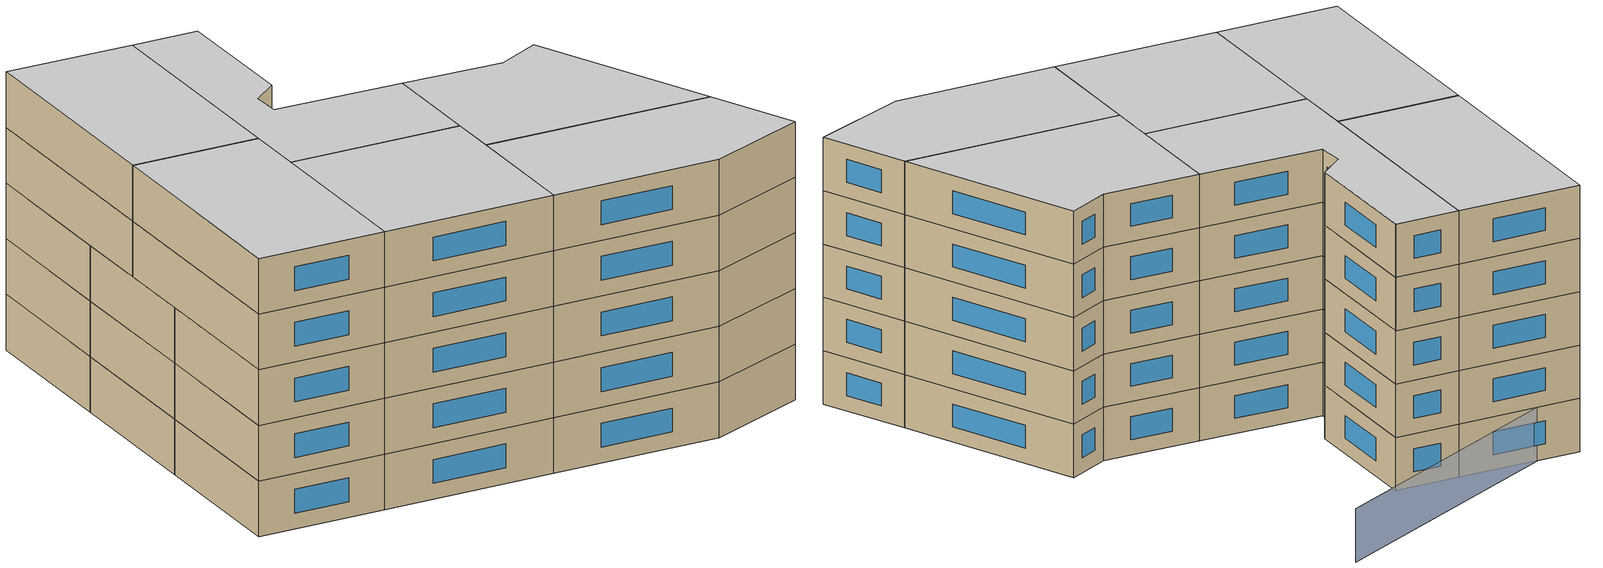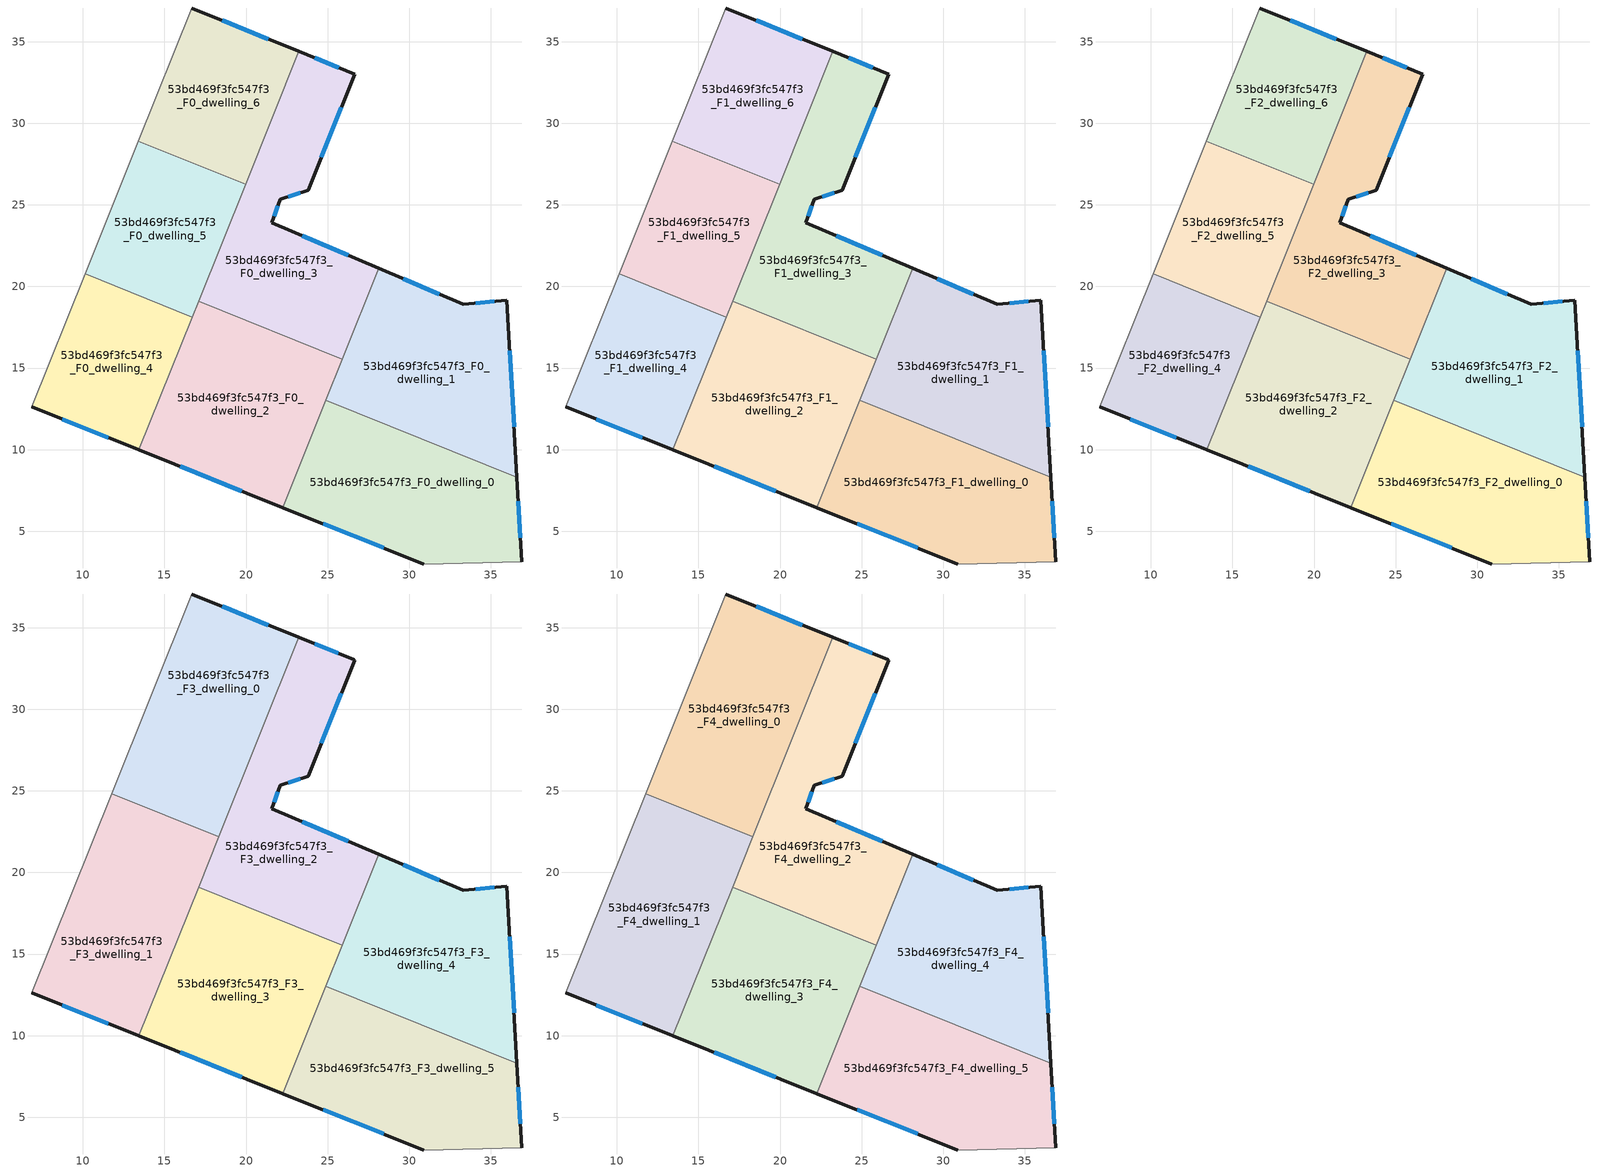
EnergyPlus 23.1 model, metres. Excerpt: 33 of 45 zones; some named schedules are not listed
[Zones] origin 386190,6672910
53bd469f3fc547f3_F0_dwelling_0
 floor ground (EU_floor_Construction): 36.6,8.32 36.9,3.12 30.9,2.99 22.26,6.45 24.9,13.02 z0
 wall outside (EU_wall_Construction): 36.9,3.12 36.6,8.32 / 22.26,6.45 30.9,2.99 z0:3
 wall to 53bd469f3fc547f3_F0_dwelling_1 (EU_wall_Construction): 36.6,8.32 24.9,13.02 z0:3
 wall adiabatic (EU_wall_Construction): 30.9,2.99 36.9,3.12 z0:3
 wall to 53bd469f3fc547f3_F0_dwelling_2 (EU_wall_Construction): 24.9,13.02 22.26,6.45 z0:3
 window (EU_Window_Construction): 36.82,4.6 36.69,6.84 / 24.73,5.47 28.43,3.98 z0.86:2.14
53bd469f3fc547f3_F0_dwelling_1
 floor ground (EU_floor_Construction): 35.98,19.15 36.6,8.32 24.9,13.02 28.15,21.1 33.31,18.91 z0
 wall outside (EU_wall_Construction): 36.6,8.32 35.98,19.15 33.31,18.91 28.15,21.1 z0:3
 wall to 53bd469f3fc547f3_F0_dwelling_3 (EU_wall_Construction): 28.15,21.1 25.91,15.54 z0:3
 wall to 53bd469f3fc547f3_F0_dwelling_2 (EU_wall_Construction): 25.91,15.54 24.9,13.02 z0:3
 window (EU_Window_Construction): 31.84,19.53 29.62,20.48 / 35.22,19.08 34.07,18.98 / 36.42,11.42 36.16,16.06 z0.86:2.14
53bd469f3fc547f3_F0_dwelling_2
 floor ground (EU_floor_Construction): 25.91,15.54 22.26,6.45 13.44,9.99 17.09,19.09 z0
 wall outside (EU_wall_Construction): 13.44,9.99 22.26,6.45 z0:3
 wall to 53bd469f3fc547f3_F0_dwelling_3 (EU_wall_Construction): 25.91,15.54 17.09,19.09 z0:3
 wall to 53bd469f3fc547f3_F0_dwelling_4 (EU_wall_Construction): 16.71,18.13 13.44,9.99 z0:3
 wall to 53bd469f3fc547f3_F0_dwelling_5 (EU_wall_Construction): 17.09,19.09 16.71,18.13 z0:3
 window (EU_Window_Construction): 15.96,8.98 19.74,7.46 z0.86:2.14
53bd469f3fc547f3_F0_dwelling_3
 floor ground (EU_floor_Construction): 26.65,33.01 23.81,25.88 22.1,25.36 21.58,23.9 28.15,21.1 25.91,15.54 17.09,19.09 23.24,34.4 z0
 wall outside (EU_wall_Construction): 28.15,21.1 21.58,23.9 22.1,25.36 23.81,25.88 26.65,33.01 23.24,34.4 z0:3
 wall to 53bd469f3fc547f3_F0_dwelling_6 (EU_wall_Construction): 23.24,34.4 19.98,26.27 z0:3
 wall to 53bd469f3fc547f3_F0_dwelling_5 (EU_wall_Construction): 19.98,26.27 17.09,19.09 z0:3
 window (EU_Window_Construction): 26.27,21.9 23.45,23.1 / 25.67,33.41 24.21,34 / 24.62,27.92 25.84,30.98 / 22.59,25.51 23.32,25.73 / 21.73,24.31 21.95,24.94 z0.86:2.14
53bd469f3fc547f3_F0_dwelling_4
 floor ground (EU_floor_Construction): 16.71,18.13 13.44,9.99 6.87,12.62 10.14,20.76 z0
 wall outside (EU_wall_Construction): 6.87,12.62 13.44,9.99 z0:3
 wall to 53bd469f3fc547f3_F0_dwelling_5 (EU_wall_Construction): 16.71,18.13 10.14,20.76 z0:3
 wall adiabatic (EU_wall_Construction): 10.14,20.76 6.87,12.62 z0:3
 window (EU_Window_Construction): 8.74,11.87 11.56,10.74 z0.86:2.14
53bd469f3fc547f3_F0_dwelling_5
 floor ground (EU_floor_Construction): 19.98,26.27 16.71,18.13 10.14,20.76 13.41,28.91 z0
 wall to 53bd469f3fc547f3_F0_dwelling_6 (EU_wall_Construction): 19.98,26.27 13.41,28.91 z0:3
 wall adiabatic (EU_wall_Construction): 13.41,28.91 10.14,20.76 z0:3
53bd469f3fc547f3_F0_dwelling_6
 floor ground (EU_floor_Construction): 23.24,34.4 19.98,26.27 13.41,28.91 16.68,37.06 z0
 wall outside (EU_wall_Construction): 23.24,34.4 16.68,37.06 z0:3
 wall adiabatic (EU_wall_Construction): 16.68,37.06 13.41,28.91 z0:3
 window (EU_Window_Construction): 21.37,35.16 18.56,36.3 z0.86:2.14
53bd469f3fc547f3_F1_dwelling_0
 floor to 53bd469f3fc547f3_F0_dwelling_0 (EU_floor_Construction): 36.6,8.32 36.9,3.12 30.9,2.99 22.26,6.45 24.9,13.02 z3
 wall outside (EU_wall_Construction): 36.9,3.12 36.6,8.32 / 22.26,6.45 30.9,2.99 z3:6
 wall to 53bd469f3fc547f3_F1_dwelling_1 (EU_wall_Construction): 36.6,8.32 24.9,13.02 z3:6
 wall adiabatic (EU_wall_Construction): 30.9,2.99 36.9,3.12 z3:6
 wall to 53bd469f3fc547f3_F1_dwelling_2 (EU_wall_Construction): 24.9,13.02 22.26,6.45 z3:6
 window (EU_Window_Construction): 36.82,4.6 36.69,6.84 / 24.73,5.47 28.43,3.98 z3.86:5.14
53bd469f3fc547f3_F1_dwelling_1
 floor to 53bd469f3fc547f3_F0_dwelling_1 (EU_floor_Construction): 35.98,19.15 36.6,8.32 24.9,13.02 28.15,21.1 33.31,18.91 z3
 wall outside (EU_wall_Construction): 36.6,8.32 35.98,19.15 33.31,18.91 28.15,21.1 z3:6
 wall to 53bd469f3fc547f3_F1_dwelling_3 (EU_wall_Construction): 28.15,21.1 25.91,15.54 z3:6
 wall to 53bd469f3fc547f3_F1_dwelling_2 (EU_wall_Construction): 25.91,15.54 24.9,13.02 z3:6
 window (EU_Window_Construction): 31.84,19.53 29.62,20.48 / 35.22,19.08 34.07,18.98 / 36.42,11.42 36.16,16.06 z3.86:5.14
53bd469f3fc547f3_F1_dwelling_2
 floor to 53bd469f3fc547f3_F0_dwelling_2 (EU_floor_Construction): 25.91,15.54 22.26,6.45 13.44,9.99 17.09,19.09 z3
 wall outside (EU_wall_Construction): 13.44,9.99 22.26,6.45 z3:6
 wall to 53bd469f3fc547f3_F1_dwelling_3 (EU_wall_Construction): 25.91,15.54 17.09,19.09 z3:6
 wall to 53bd469f3fc547f3_F1_dwelling_4 (EU_wall_Construction): 16.71,18.13 13.44,9.99 z3:6
 wall to 53bd469f3fc547f3_F1_dwelling_5 (EU_wall_Construction): 17.09,19.09 16.71,18.13 z3:6
 window (EU_Window_Construction): 15.96,8.98 19.74,7.46 z3.86:5.14
53bd469f3fc547f3_F1_dwelling_3
 floor to 53bd469f3fc547f3_F0_dwelling_3 (EU_floor_Construction): 26.65,33.01 23.81,25.88 22.1,25.36 21.58,23.9 28.15,21.1 25.91,15.54 17.09,19.09 23.24,34.4 z3
 wall outside (EU_wall_Construction): 28.15,21.1 21.58,23.9 22.1,25.36 23.81,25.88 26.65,33.01 23.24,34.4 z3:6
 wall to 53bd469f3fc547f3_F1_dwelling_6 (EU_wall_Construction): 23.24,34.4 19.98,26.27 z3:6
 wall to 53bd469f3fc547f3_F1_dwelling_5 (EU_wall_Construction): 19.98,26.27 17.09,19.09 z3:6
 window (EU_Window_Construction): 26.27,21.9 23.45,23.1 / 25.67,33.41 24.21,34 / 24.62,27.92 25.84,30.98 / 22.59,25.51 23.32,25.73 / 21.73,24.31 21.95,24.94 z3.86:5.14
53bd469f3fc547f3_F1_dwelling_4
 floor to 53bd469f3fc547f3_F0_dwelling_4 (EU_floor_Construction): 16.71,18.13 13.44,9.99 6.87,12.62 10.14,20.76 z3
 wall outside (EU_wall_Construction): 6.87,12.62 13.44,9.99 z3:6
 wall to 53bd469f3fc547f3_F1_dwelling_5 (EU_wall_Construction): 16.71,18.13 10.14,20.76 z3:6
 wall adiabatic (EU_wall_Construction): 10.14,20.76 6.87,12.62 z3:6
 window (EU_Window_Construction): 8.74,11.87 11.56,10.74 z3.86:5.14
53bd469f3fc547f3_F1_dwelling_5
 floor to 53bd469f3fc547f3_F0_dwelling_5 (EU_floor_Construction): 19.98,26.27 16.71,18.13 10.14,20.76 13.41,28.91 z3
 wall to 53bd469f3fc547f3_F1_dwelling_6 (EU_wall_Construction): 19.98,26.27 13.41,28.91 z3:6
 wall adiabatic (EU_wall_Construction): 13.41,28.91 10.14,20.76 z3:6
53bd469f3fc547f3_F1_dwelling_6
 floor to 53bd469f3fc547f3_F0_dwelling_6 (EU_floor_Construction): 23.24,34.4 19.98,26.27 13.41,28.91 16.68,37.06 z3
 wall outside (EU_wall_Construction): 23.24,34.4 16.68,37.06 z3:6
 wall adiabatic (EU_wall_Construction): 16.68,37.06 13.41,28.91 z3:6
 window (EU_Window_Construction): 21.37,35.16 18.56,36.3 z3.86:5.14
53bd469f3fc547f3_F2_dwelling_0
 floor to 53bd469f3fc547f3_F1_dwelling_0 (EU_floor_Construction): 36.6,8.32 36.9,3.12 30.9,2.99 22.26,6.45 24.9,13.02 z6
 wall outside (EU_wall_Construction): 36.9,3.12 36.6,8.32 / 22.26,6.45 30.9,2.99 z6:9
 wall to 53bd469f3fc547f3_F2_dwelling_1 (EU_wall_Construction): 36.6,8.32 24.9,13.02 z6:9
 wall adiabatic (EU_wall_Construction): 30.9,2.99 36.9,3.12 z6:9
 wall to 53bd469f3fc547f3_F2_dwelling_2 (EU_wall_Construction): 24.9,13.02 22.26,6.45 z6:9
 window (EU_Window_Construction): 36.82,4.6 36.69,6.84 / 24.73,5.47 28.43,3.98 z6.86:8.14
53bd469f3fc547f3_F2_dwelling_1
 floor to 53bd469f3fc547f3_F1_dwelling_1 (EU_floor_Construction): 35.98,19.15 36.6,8.32 24.9,13.02 28.15,21.1 33.31,18.91 z6
 wall outside (EU_wall_Construction): 36.6,8.32 35.98,19.15 33.31,18.91 28.15,21.1 z6:9
 wall to 53bd469f3fc547f3_F2_dwelling_3 (EU_wall_Construction): 28.15,21.1 25.91,15.54 z6:9
 wall to 53bd469f3fc547f3_F2_dwelling_2 (EU_wall_Construction): 25.91,15.54 24.9,13.02 z6:9
 window (EU_Window_Construction): 31.84,19.53 29.62,20.48 / 35.22,19.08 34.07,18.98 / 36.42,11.42 36.16,16.06 z6.86:8.14
53bd469f3fc547f3_F2_dwelling_2
 floor to 53bd469f3fc547f3_F1_dwelling_2 (EU_floor_Construction): 25.91,15.54 22.26,6.45 13.44,9.99 17.09,19.09 z6
 wall outside (EU_wall_Construction): 13.44,9.99 22.26,6.45 z6:9
 wall to 53bd469f3fc547f3_F2_dwelling_3 (EU_wall_Construction): 25.91,15.54 17.09,19.09 z6:9
 wall to 53bd469f3fc547f3_F2_dwelling_4 (EU_wall_Construction): 16.71,18.13 13.44,9.99 z6:9
 wall to 53bd469f3fc547f3_F2_dwelling_5 (EU_wall_Construction): 17.09,19.09 16.71,18.13 z6:9
 window (EU_Window_Construction): 15.96,8.98 19.74,7.46 z6.86:8.14
53bd469f3fc547f3_F2_dwelling_3
 floor to 53bd469f3fc547f3_F1_dwelling_3 (EU_floor_Construction): 26.65,33.01 23.81,25.88 22.1,25.36 21.58,23.9 28.15,21.1 25.91,15.54 17.09,19.09 23.24,34.4 z6
 wall outside (EU_wall_Construction): 28.15,21.1 21.58,23.9 22.1,25.36 23.81,25.88 26.65,33.01 23.24,34.4 z6:9
 wall to 53bd469f3fc547f3_F2_dwelling_6 (EU_wall_Construction): 23.24,34.4 19.98,26.27 z6:9
 wall to 53bd469f3fc547f3_F2_dwelling_5 (EU_wall_Construction): 19.98,26.27 17.09,19.09 z6:9
 window (EU_Window_Construction): 26.27,21.9 23.45,23.1 / 25.67,33.41 24.21,34 / 24.62,27.92 25.84,30.98 / 22.59,25.51 23.32,25.73 / 21.73,24.31 21.95,24.94 z6.86:8.14
53bd469f3fc547f3_F2_dwelling_4
 floor to 53bd469f3fc547f3_F1_dwelling_4 (EU_floor_Construction): 16.71,18.13 13.44,9.99 6.87,12.62 10.14,20.76 z6
 wall outside (EU_wall_Construction): 6.87,12.62 13.44,9.99 z6:9
 wall to 53bd469f3fc547f3_F2_dwelling_5 (EU_wall_Construction): 16.71,18.13 10.14,20.76 z6:9
 wall adiabatic (EU_wall_Construction): 10.14,20.76 6.87,12.62 z6:9
 window (EU_Window_Construction): 8.74,11.87 11.56,10.74 z6.86:8.14
53bd469f3fc547f3_F2_dwelling_5
 floor to 53bd469f3fc547f3_F1_dwelling_5 (EU_floor_Construction): 19.98,26.27 16.71,18.13 10.14,20.76 13.41,28.91 z6
 wall to 53bd469f3fc547f3_F2_dwelling_6 (EU_wall_Construction): 19.98,26.27 13.41,28.91 z6:9
 wall adiabatic (EU_wall_Construction): 13.41,28.91 10.14,20.76 z6:9
53bd469f3fc547f3_F2_dwelling_6
 floor to 53bd469f3fc547f3_F1_dwelling_6 (EU_floor_Construction): 23.24,34.4 19.98,26.27 13.41,28.91 16.68,37.06 z6
 wall outside (EU_wall_Construction): 23.24,34.4 16.68,37.06 z6:9
 wall adiabatic (EU_wall_Construction): 16.68,37.06 13.41,28.91 z6:9
 window (EU_Window_Construction): 21.37,35.16 18.56,36.3 z6.86:8.14
53bd469f3fc547f3_F3_dwelling_0
 floor to 53bd469f3fc547f3_F2_dwelling_6 (EU_floor_Construction): 23.24,34.4 19.98,26.27 13.41,28.91 16.68,37.06 z9
 floor to 53bd469f3fc547f3_F2_dwelling_5 (EU_floor_Construction): 19.98,26.27 18.34,22.2 11.77,24.84 13.41,28.91 z9
 wall outside (EU_wall_Construction): 23.24,34.4 16.68,37.06 z9:12
 wall to 53bd469f3fc547f3_F3_dwelling_1 (EU_wall_Construction): 11.77,24.84 18.34,22.2 z9:12
 wall adiabatic (EU_wall_Construction): 16.68,37.06 11.77,24.84 z9:12
 wall to 53bd469f3fc547f3_F3_dwelling_2 (EU_wall_Construction): 18.34,22.2 23.24,34.4 z9:12
 window (EU_Window_Construction): 21.37,35.16 18.56,36.3 z9.86:11.14
53bd469f3fc547f3_F3_dwelling_1
 floor to 53bd469f3fc547f3_F2_dwelling_4 (EU_floor_Construction): 16.71,18.13 13.44,9.99 6.87,12.62 10.14,20.76 z9
 floor to 53bd469f3fc547f3_F2_dwelling_5 (EU_floor_Construction): 18.34,22.2 16.71,18.13 10.14,20.76 11.77,24.84 z9
 wall outside (EU_wall_Construction): 6.87,12.62 13.44,9.99 z9:12
 wall adiabatic (EU_wall_Construction): 11.77,24.84 6.87,12.62 z9:12
 wall to 53bd469f3fc547f3_F3_dwelling_3 (EU_wall_Construction): 13.44,9.99 17.09,19.09 z9:12
 wall to 53bd469f3fc547f3_F3_dwelling_2 (EU_wall_Construction): 17.09,19.09 18.34,22.2 z9:12
 window (EU_Window_Construction): 8.74,11.87 11.56,10.74 z9.86:11.14
53bd469f3fc547f3_F3_dwelling_2
 floor to 53bd469f3fc547f3_F2_dwelling_3 (EU_floor_Construction): 26.65,33.01 23.81,25.88 22.1,25.36 21.58,23.9 28.15,21.1 25.91,15.54 17.09,19.09 23.24,34.4 z9
 wall outside (EU_wall_Construction): 28.15,21.1 21.58,23.9 22.1,25.36 23.81,25.88 26.65,33.01 26.62,33.02 23.24,34.4 z9:12
 wall to 53bd469f3fc547f3_F3_dwelling_3 (EU_wall_Construction): 17.09,19.09 25.91,15.54 z9:12
 wall to 53bd469f3fc547f3_F3_dwelling_4 (EU_wall_Construction): 25.91,15.54 28.15,21.1 z9:12
 window (EU_Window_Construction): 24.62,27.92 25.84,30.98 / 22.59,25.51 23.32,25.73 / 21.73,24.31 21.95,24.94 / 26.27,21.9 23.45,23.1 / 25.65,33.42 24.21,34 z9.86:11.14
53bd469f3fc547f3_F3_dwelling_3
 floor to 53bd469f3fc547f3_F2_dwelling_2 (EU_floor_Construction): 25.91,15.54 22.26,6.45 13.44,9.99 17.09,19.09 z9
 wall outside (EU_wall_Construction): 13.44,9.99 22.26,6.45 z9:12
 wall to 53bd469f3fc547f3_F3_dwelling_5 (EU_wall_Construction): 22.26,6.45 24.9,13.02 z9:12
 wall to 53bd469f3fc547f3_F3_dwelling_4 (EU_wall_Construction): 24.9,13.02 25.91,15.54 z9:12
 window (EU_Window_Construction): 15.96,8.98 19.74,7.46 z9.86:11.14
53bd469f3fc547f3_F3_dwelling_4
 floor to 53bd469f3fc547f3_F2_dwelling_1 (EU_floor_Construction): 35.98,19.15 36.6,8.32 24.9,13.02 28.15,21.1 33.31,18.91 z9
 wall outside (EU_wall_Construction): 36.6,8.32 35.98,19.15 33.31,18.91 28.15,21.1 z9:12
 wall to 53bd469f3fc547f3_F3_dwelling_5 (EU_wall_Construction): 24.9,13.02 36.6,8.32 z9:12
 window (EU_Window_Construction): 31.84,19.53 29.62,20.48 / 35.22,19.08 34.07,18.98 / 36.42,11.42 36.16,16.06 z9.86:11.14
53bd469f3fc547f3_F3_dwelling_5
 floor to 53bd469f3fc547f3_F2_dwelling_0 (EU_floor_Construction): 36.6,8.32 36.9,3.12 30.9,2.99 22.26,6.45 24.9,13.02 z9
 wall outside (EU_wall_Construction): 22.26,6.45 30.9,2.99 / 36.9,3.12 36.6,8.32 z9:12
 wall adiabatic (EU_wall_Construction): 30.9,2.99 36.9,3.12 z9:12
 window (EU_Window_Construction): 24.73,5.47 28.43,3.98 / 36.82,4.6 36.69,6.84 z9.86:11.14
53bd469f3fc547f3_F4_dwelling_0
 floor to 53bd469f3fc547f3_F3_dwelling_0 (EU_floor_Construction): 23.24,34.4 18.34,22.2 11.77,24.84 16.68,37.06 z12
 wall outside (EU_wall_Construction): 23.24,34.4 16.68,37.06 z12:15
 wall to 53bd469f3fc547f3_F4_dwelling_1 (EU_wall_Construction): 11.77,24.84 18.34,22.2 z12:15
 wall adiabatic (EU_wall_Construction): 16.68,37.06 11.77,24.84 z12:15
 wall to 53bd469f3fc547f3_F4_dwelling_2 (EU_wall_Construction): 18.34,22.2 23.24,34.4 z12:15
 window (EU_Window_Construction): 21.37,35.16 18.56,36.3 z12.86:14.14
 ceiling to 53bd469f3fc547f3_F5_dwelling_0 (EU_floor_Construction): 18.34,22.2 23.24,34.4 16.68,37.06 11.77,24.84 z15
53bd469f3fc547f3_F4_dwelling_1
 floor to 53bd469f3fc547f3_F3_dwelling_1 (EU_floor_Construction): 18.34,22.2 13.44,9.99 6.87,12.62 11.77,24.84 z12
 wall outside (EU_wall_Construction): 6.87,12.62 13.44,9.99 z12:15
 wall adiabatic (EU_wall_Construction): 11.77,24.84 6.87,12.62 z12:15
 wall to 53bd469f3fc547f3_F4_dwelling_3 (EU_wall_Construction): 13.44,9.99 17.09,19.09 z12:15
 wall to 53bd469f3fc547f3_F4_dwelling_2 (EU_wall_Construction): 17.09,19.09 18.34,22.2 z12:15
 window (EU_Window_Construction): 8.74,11.87 11.56,10.74 z12.86:14.14
 ceiling to 53bd469f3fc547f3_F5_dwelling_1 (EU_floor_Construction): 13.44,9.99 18.34,22.2 11.77,24.84 6.87,12.62 z15
53bd469f3fc547f3_F4_dwelling_2
 floor to 53bd469f3fc547f3_F3_dwelling_2 (EU_floor_Construction): 26.65,33.01 23.81,25.88 22.1,25.36 21.58,23.9 28.15,21.1 25.91,15.54 17.09,19.09 23.24,34.4 26.62,33.02 z12
 wall outside (EU_wall_Construction): 28.15,21.1 21.58,23.9 22.1,25.36 23.81,25.88 26.65,33.01 26.62,33.02 23.24,34.4 z12:15
 wall to 53bd469f3fc547f3_F4_dwelling_3 (EU_wall_Construction): 17.09,19.09 25.91,15.54 z12:15
 wall to 53bd469f3fc547f3_F4_dwelling_4 (EU_wall_Construction): 25.91,15.54 28.15,21.1 z12:15
 window (EU_Window_Construction): 24.62,27.92 25.84,30.98 / 22.59,25.51 23.32,25.73 / 21.73,24.31 21.95,24.94 / 26.27,21.9 23.45,23.1 / 25.65,33.42 24.21,34 z12.86:14.14
 ceiling to 53bd469f3fc547f3_F5_dwelling_2 (EU_floor_Construction): 25.91,15.54 28.15,21.1 21.58,23.9 22.1,25.36 23.81,25.88 26.65,33.01 26.62,33.02 23.24,34.4 17.09,19.09 z15
53bd469f3fc547f3_F4_dwelling_3
 floor to 53bd469f3fc547f3_F3_dwelling_3 (EU_floor_Construction): 25.91,15.54 22.26,6.45 13.44,9.99 17.09,19.09 z12
 wall outside (EU_wall_Construction): 13.44,9.99 22.26,6.45 z12:15
 wall to 53bd469f3fc547f3_F4_dwelling_5 (EU_wall_Construction): 22.26,6.45 24.9,13.02 z12:15
 wall to 53bd469f3fc547f3_F4_dwelling_4 (EU_wall_Construction): 24.9,13.02 25.91,15.54 z12:15
 window (EU_Window_Construction): 15.96,8.98 19.74,7.46 z12.86:14.14
 ceiling to 53bd469f3fc547f3_F5_dwelling_3 (EU_floor_Construction): 22.26,6.45 25.91,15.54 17.09,19.09 13.44,9.99 z15
53bd469f3fc547f3_F4_dwelling_4
 floor to 53bd469f3fc547f3_F3_dwelling_4 (EU_floor_Construction): 35.98,19.15 36.6,8.32 24.9,13.02 28.15,21.1 33.31,18.91 z12
 wall outside (EU_wall_Construction): 36.6,8.32 35.98,19.15 33.31,18.91 28.15,21.1 z12:15
 wall to 53bd469f3fc547f3_F4_dwelling_5 (EU_wall_Construction): 24.9,13.02 36.6,8.32 z12:15
 window (EU_Window_Construction): 31.84,19.53 29.62,20.48 / 35.22,19.08 34.07,18.98 / 36.42,11.42 36.16,16.06 z12.86:14.14
 ceiling to 53bd469f3fc547f3_F5_dwelling_4 (EU_floor_Construction): 36.6,8.32 35.98,19.15 33.31,18.91 28.15,21.1 24.9,13.02 z15
53bd469f3fc547f3_F4_dwelling_5
 floor to 53bd469f3fc547f3_F3_dwelling_5 (EU_floor_Construction): 36.6,8.32 36.9,3.12 30.9,2.99 22.26,6.45 24.9,13.02 z12
 wall outside (EU_wall_Construction): 22.26,6.45 30.9,2.99 / 36.9,3.12 36.6,8.32 z12:15
 wall adiabatic (EU_wall_Construction): 30.9,2.99 36.9,3.12 z12:15
 window (EU_Window_Construction): 24.73,5.47 28.43,3.98 / 36.82,4.6 36.69,6.84 z12.86:14.14
 ceiling to 53bd469f3fc547f3_F5_dwelling_5 (EU_floor_Construction): 36.9,3.12 36.6,8.32 24.9,13.02 22.26,6.45 30.9,2.99 z15
shading: 35.05,37.32 16.76,35.98 z0:3
[Building]
EU S2 Campaign: North Axis=0; Terrain=City; Solar Distribution=FullExterior
[Site:Location]
Helsinki-Vantaa.AP: Latitude=60.317; Longitude=24.963; Time Zone=2; Elevation=54.6
[SizingPeriod:WeatherFileDays]
AnnualSizingPeriod: Begin Month=1; Begin Day of Month=1; End Month=12; End Day of Month=31; Day of Week for Start Day=Monday; Use Weather File Daylight Saving Period=No; Use Weather File Rain and Snow Indicators=No
[MATERIAL]
EU_InternalMass_Material: Roughness=MediumRough; Thickness=0.1; Conductivity=1; Density=1800; Specific Heat=900; Thermal Absorptance=0.9; Solar Absorptance=0.7; Visible Absorptance=0.7
[MATERIAL:NOMASS] Roughness=MediumRough; Thermal Absorptance=0.9; Solar Absorptance=0.7; Visible Absorptance=0.7
Name | Thermal Resistance
EU_wall_NoMass | 1.10183
EU_floor_NoMass | 1.70606
[WINDOWMATERIAL:SIMPLEGLAZINGSYSTEM]
EU_Window_SimpleGlazing: UFactor=3.11035; Solar Heat Gain Coefficient=0.8; Visible Transmittance=0.8
[CONSTRUCTION]
EU_wall_Construction: EU_wall_NoMass
EU_floor_Construction: EU_floor_NoMass
EU_Window_Construction: EU_Window_SimpleGlazing
EU_InternalMass_Construction: EU_InternalMass_Material
[ZONE] Type=1; Multiplier=1; Ceiling Height=autocalculate; Floor Area=autocalculate; Part of Total Floor Area=Yes
Name | Volume
53bd469f3fc547f3_F0_dwelling_0; 53bd469f3fc547f3_F1_dwelling_0; 53bd469f3fc547f3_F2_dwelling_0; 53bd469f3fc547f3_F3_dwelling_5; 53bd469f3fc547f3_F4_dwelling_5 | 279.48
53bd469f3fc547f3_F3_dwelling_0; 53bd469f3fc547f3_F4_dwelling_0 | 279.446
53bd469f3fc547f3_F0_dwelling_1; 53bd469f3fc547f3_F1_dwelling_1; 53bd469f3fc547f3_F2_dwelling_1; 53bd469f3fc547f3_F3_dwelling_4; 53bd469f3fc547f3_F4_dwelling_4 | 279.455
53bd469f3fc547f3_F3_dwelling_1; 53bd469f3fc547f3_F4_dwelling_1 | 279.478
53bd469f3fc547f3_F0_dwelling_2; 53bd469f3fc547f3_F1_dwelling_2; 53bd469f3fc547f3_F2_dwelling_2; 53bd469f3fc547f3_F3_dwelling_3; 53bd469f3fc547f3_F4_dwelling_3 | 279.456
53bd469f3fc547f3_F3_dwelling_2; 53bd469f3fc547f3_F4_dwelling_2 | 279.448
53bd469f3fc547f3_F0_dwelling_3; 53bd469f3fc547f3_F1_dwelling_3; 53bd469f3fc547f3_F2_dwelling_3 | 279.445
53bd469f3fc547f3_F0_dwelling_4; 53bd469f3fc547f3_F1_dwelling_4; 53bd469f3fc547f3_F2_dwelling_4 | 186.328
53bd469f3fc547f3_F0_dwelling_5; 53bd469f3fc547f3_F1_dwelling_5; 53bd469f3fc547f3_F2_dwelling_5 | 186.333
53bd469f3fc547f3_F0_dwelling_6; 53bd469f3fc547f3_F1_dwelling_6; 53bd469f3fc547f3_F2_dwelling_6 | 186.31
[INTERNALMASS] Construction=EU_InternalMass_Construction
Name | Zone or ZoneList | Surface Area
53bd469f3fc547f3_F0_dwelling_0_EU_InternalMass | 53bd469f3fc547f3_F0_dwelling_0 | 93.1605
53bd469f3fc547f3_F0_dwelling_1_EU_InternalMass | 53bd469f3fc547f3_F0_dwelling_1 | 93.1515
53bd469f3fc547f3_F0_dwelling_2_EU_InternalMass | 53bd469f3fc547f3_F0_dwelling_2 | 93.1518
53bd469f3fc547f3_F0_dwelling_3_EU_InternalMass | 53bd469f3fc547f3_F0_dwelling_3 | 93.1479
53bd469f3fc547f3_F0_dwelling_4_EU_InternalMass | 53bd469f3fc547f3_F0_dwelling_4 | 62.1094
53bd469f3fc547f3_F0_dwelling_5_EU_InternalMass | 53bd469f3fc547f3_F0_dwelling_5 | 62.1111
53bd469f3fc547f3_F0_dwelling_6_EU_InternalMass | 53bd469f3fc547f3_F0_dwelling_6 | 62.1031
53bd469f3fc547f3_F1_dwelling_0_EU_InternalMass | 53bd469f3fc547f3_F1_dwelling_0 | 93.1605
53bd469f3fc547f3_F1_dwelling_1_EU_InternalMass | 53bd469f3fc547f3_F1_dwelling_1 | 93.1515
53bd469f3fc547f3_F1_dwelling_2_EU_InternalMass | 53bd469f3fc547f3_F1_dwelling_2 | 93.1518
53bd469f3fc547f3_F1_dwelling_3_EU_InternalMass | 53bd469f3fc547f3_F1_dwelling_3 | 93.1479
53bd469f3fc547f3_F1_dwelling_4_EU_InternalMass | 53bd469f3fc547f3_F1_dwelling_4 | 62.1094
53bd469f3fc547f3_F1_dwelling_5_EU_InternalMass | 53bd469f3fc547f3_F1_dwelling_5 | 62.1111
53bd469f3fc547f3_F1_dwelling_6_EU_InternalMass | 53bd469f3fc547f3_F1_dwelling_6 | 62.1031
53bd469f3fc547f3_F2_dwelling_0_EU_InternalMass | 53bd469f3fc547f3_F2_dwelling_0 | 93.1605
53bd469f3fc547f3_F2_dwelling_1_EU_InternalMass | 53bd469f3fc547f3_F2_dwelling_1 | 93.1515
53bd469f3fc547f3_F2_dwelling_2_EU_InternalMass | 53bd469f3fc547f3_F2_dwelling_2 | 93.1518
53bd469f3fc547f3_F2_dwelling_3_EU_InternalMass | 53bd469f3fc547f3_F2_dwelling_3 | 93.1479
53bd469f3fc547f3_F2_dwelling_4_EU_InternalMass | 53bd469f3fc547f3_F2_dwelling_4 | 62.1094
53bd469f3fc547f3_F2_dwelling_5_EU_InternalMass | 53bd469f3fc547f3_F2_dwelling_5 | 62.1111
53bd469f3fc547f3_F2_dwelling_6_EU_InternalMass | 53bd469f3fc547f3_F2_dwelling_6 | 62.1031
53bd469f3fc547f3_F3_dwelling_0_EU_InternalMass | 53bd469f3fc547f3_F3_dwelling_0 | 93.1498
53bd469f3fc547f3_F3_dwelling_1_EU_InternalMass | 53bd469f3fc547f3_F3_dwelling_1 | 93.158
53bd469f3fc547f3_F3_dwelling_2_EU_InternalMass | 53bd469f3fc547f3_F3_dwelling_2 | 93.1489
53bd469f3fc547f3_F3_dwelling_3_EU_InternalMass | 53bd469f3fc547f3_F3_dwelling_3 | 93.1514
53bd469f3fc547f3_F3_dwelling_4_EU_InternalMass | 53bd469f3fc547f3_F3_dwelling_4 | 93.1515
53bd469f3fc547f3_F3_dwelling_5_EU_InternalMass | 53bd469f3fc547f3_F3_dwelling_5 | 93.1622
53bd469f3fc547f3_F4_dwelling_0_EU_InternalMass | 53bd469f3fc547f3_F4_dwelling_0 | 93.1498
53bd469f3fc547f3_F4_dwelling_1_EU_InternalMass | 53bd469f3fc547f3_F4_dwelling_1 | 93.158
53bd469f3fc547f3_F4_dwelling_2_EU_InternalMass | 53bd469f3fc547f3_F4_dwelling_2 | 93.1489
53bd469f3fc547f3_F4_dwelling_3_EU_InternalMass | 53bd469f3fc547f3_F4_dwelling_3 | 93.1514
53bd469f3fc547f3_F4_dwelling_4_EU_InternalMass | 53bd469f3fc547f3_F4_dwelling_4 | 93.1515
53bd469f3fc547f3_F4_dwelling_5_EU_InternalMass | 53bd469f3fc547f3_F4_dwelling_5 | 93.1622
[OTHEREQUIPMENT] Fuel Type=Electricity; Design Level Calculation Method=Watts/Area; Power per Zone Floor Area=1; Fraction Latent=0; Fraction Radiant=0; Fraction Lost=0; Carbon Dioxide Generation Rate=0; EndUse Subcategory=EU_Step8_InternalGains
Name | Zone or ZoneList or Space or SpaceList | Schedule
EU_Step8_InternalGain_53bd469f3fc547f3_F0_dwelling_0_f000 | 53bd469f3fc547f3_F0_dwelling_0 | EU_Step8_GainSchedule_53bd469f3fc547f3_F0_dwelling_0_f000
EU_Step8_InternalGain_53bd469f3fc547f3_F0_dwelling_1_f000 | 53bd469f3fc547f3_F0_dwelling_1 | EU_Step8_GainSchedule_53bd469f3fc547f3_F0_dwelling_1_f000
EU_Step8_InternalGain_53bd469f3fc547f3_F0_dwelling_2_f000 | 53bd469f3fc547f3_F0_dwelling_2 | EU_Step8_GainSchedule_53bd469f3fc547f3_F0_dwelling_2_f000
EU_Step8_InternalGain_53bd469f3fc547f3_F0_dwelling_3_f000 | 53bd469f3fc547f3_F0_dwelling_3 | EU_Step8_GainSchedule_53bd469f3fc547f3_F0_dwelling_3_f000
EU_Step8_InternalGain_53bd469f3fc547f3_F0_dwelling_4_f000 | 53bd469f3fc547f3_F0_dwelling_4 | EU_Step8_GainSchedule_53bd469f3fc547f3_F0_dwelling_4_f000
EU_Step8_InternalGain_53bd469f3fc547f3_F0_dwelling_5_f000 | 53bd469f3fc547f3_F0_dwelling_5 | EU_Step8_GainSchedule_53bd469f3fc547f3_F0_dwelling_5_f000
EU_Step8_InternalGain_53bd469f3fc547f3_F0_dwelling_6_f000 | 53bd469f3fc547f3_F0_dwelling_6 | EU_Step8_GainSchedule_53bd469f3fc547f3_F0_dwelling_6_f000
EU_Step8_InternalGain_53bd469f3fc547f3_F1_dwelling_0_f000 | 53bd469f3fc547f3_F1_dwelling_0 | EU_Step8_GainSchedule_53bd469f3fc547f3_F1_dwelling_0_f000
EU_Step8_InternalGain_53bd469f3fc547f3_F1_dwelling_1_f000 | 53bd469f3fc547f3_F1_dwelling_1 | EU_Step8_GainSchedule_53bd469f3fc547f3_F1_dwelling_1_f000
EU_Step8_InternalGain_53bd469f3fc547f3_F1_dwelling_2_f000 | 53bd469f3fc547f3_F1_dwelling_2 | EU_Step8_GainSchedule_53bd469f3fc547f3_F1_dwelling_2_f000
EU_Step8_InternalGain_53bd469f3fc547f3_F1_dwelling_3_f000 | 53bd469f3fc547f3_F1_dwelling_3 | EU_Step8_GainSchedule_53bd469f3fc547f3_F1_dwelling_3_f000
EU_Step8_InternalGain_53bd469f3fc547f3_F1_dwelling_4_f000 | 53bd469f3fc547f3_F1_dwelling_4 | EU_Step8_GainSchedule_53bd469f3fc547f3_F1_dwelling_4_f000
EU_Step8_InternalGain_53bd469f3fc547f3_F1_dwelling_5_f000 | 53bd469f3fc547f3_F1_dwelling_5 | EU_Step8_GainSchedule_53bd469f3fc547f3_F1_dwelling_5_f000
EU_Step8_InternalGain_53bd469f3fc547f3_F1_dwelling_6_f000 | 53bd469f3fc547f3_F1_dwelling_6 | EU_Step8_GainSchedule_53bd469f3fc547f3_F1_dwelling_6_f000
EU_Step8_InternalGain_53bd469f3fc547f3_F2_dwelling_0_f000 | 53bd469f3fc547f3_F2_dwelling_0 | EU_Step8_GainSchedule_53bd469f3fc547f3_F2_dwelling_0_f000
EU_Step8_InternalGain_53bd469f3fc547f3_F2_dwelling_1_f000 | 53bd469f3fc547f3_F2_dwelling_1 | EU_Step8_GainSchedule_53bd469f3fc547f3_F2_dwelling_1_f000
EU_Step8_InternalGain_53bd469f3fc547f3_F2_dwelling_2_f000 | 53bd469f3fc547f3_F2_dwelling_2 | EU_Step8_GainSchedule_53bd469f3fc547f3_F2_dwelling_2_f000
EU_Step8_InternalGain_53bd469f3fc547f3_F2_dwelling_3_f000 | 53bd469f3fc547f3_F2_dwelling_3 | EU_Step8_GainSchedule_53bd469f3fc547f3_F2_dwelling_3_f000
EU_Step8_InternalGain_53bd469f3fc547f3_F2_dwelling_4_f000 | 53bd469f3fc547f3_F2_dwelling_4 | EU_Step8_GainSchedule_53bd469f3fc547f3_F2_dwelling_4_f000
EU_Step8_InternalGain_53bd469f3fc547f3_F2_dwelling_5_f000 | 53bd469f3fc547f3_F2_dwelling_5 | EU_Step8_GainSchedule_53bd469f3fc547f3_F2_dwelling_5_f000
EU_Step8_InternalGain_53bd469f3fc547f3_F2_dwelling_6_f000 | 53bd469f3fc547f3_F2_dwelling_6 | EU_Step8_GainSchedule_53bd469f3fc547f3_F2_dwelling_6_f000
EU_Step8_InternalGain_53bd469f3fc547f3_F3_dwelling_0_f000 | 53bd469f3fc547f3_F3_dwelling_0 | EU_Step8_GainSchedule_53bd469f3fc547f3_F3_dwelling_0_f000
EU_Step8_InternalGain_53bd469f3fc547f3_F3_dwelling_1_f000 | 53bd469f3fc547f3_F3_dwelling_1 | EU_Step8_GainSchedule_53bd469f3fc547f3_F3_dwelling_1_f000
EU_Step8_InternalGain_53bd469f3fc547f3_F3_dwelling_2_f000 | 53bd469f3fc547f3_F3_dwelling_2 | EU_Step8_GainSchedule_53bd469f3fc547f3_F3_dwelling_2_f000
EU_Step8_InternalGain_53bd469f3fc547f3_F3_dwelling_3_f000 | 53bd469f3fc547f3_F3_dwelling_3 | EU_Step8_GainSchedule_53bd469f3fc547f3_F3_dwelling_3_f000
EU_Step8_InternalGain_53bd469f3fc547f3_F3_dwelling_4_f000 | 53bd469f3fc547f3_F3_dwelling_4 | EU_Step8_GainSchedule_53bd469f3fc547f3_F3_dwelling_4_f000
EU_Step8_InternalGain_53bd469f3fc547f3_F3_dwelling_5_f000 | 53bd469f3fc547f3_F3_dwelling_5 | EU_Step8_GainSchedule_53bd469f3fc547f3_F3_dwelling_5_f000
EU_Step8_InternalGain_53bd469f3fc547f3_F4_dwelling_0_f000 | 53bd469f3fc547f3_F4_dwelling_0 | EU_Step8_GainSchedule_53bd469f3fc547f3_F4_dwelling_0_f000
EU_Step8_InternalGain_53bd469f3fc547f3_F4_dwelling_1_f000 | 53bd469f3fc547f3_F4_dwelling_1 | EU_Step8_GainSchedule_53bd469f3fc547f3_F4_dwelling_1_f000
EU_Step8_InternalGain_53bd469f3fc547f3_F4_dwelling_2_f000 | 53bd469f3fc547f3_F4_dwelling_2 | EU_Step8_GainSchedule_53bd469f3fc547f3_F4_dwelling_2_f000
EU_Step8_InternalGain_53bd469f3fc547f3_F4_dwelling_3_f000 | 53bd469f3fc547f3_F4_dwelling_3 | EU_Step8_GainSchedule_53bd469f3fc547f3_F4_dwelling_3_f000
EU_Step8_InternalGain_53bd469f3fc547f3_F4_dwelling_4_f000 | 53bd469f3fc547f3_F4_dwelling_4 | EU_Step8_GainSchedule_53bd469f3fc547f3_F4_dwelling_4_f000
EU_Step8_InternalGain_53bd469f3fc547f3_F4_dwelling_5_f000 | 53bd469f3fc547f3_F4_dwelling_5 | EU_Step8_GainSchedule_53bd469f3fc547f3_F4_dwelling_5_f000
[ZONEVENTILATION:DESIGNFLOWRATE] Schedule=EU_AlwaysOn; Design Flow Rate Calculation Method=AirChanges/Hour; Air Changes per Hour=0.756316; Ventilation Type=Natural; Fan Pressure Rise=0; Fan Total Efficiency=1; Constant Term Coefficient=1; Temperature Term Coefficient=0; Velocity Term Coefficient=0; Velocity Squared Term Coefficient=0; Minimum Indoor Temperature=-100; Maximum Indoor Temperature=100; Delta Temperature=-100; Minimum Outdoor Temperature=-100; Maximum Outdoor Temperature=100; Maximum Wind Speed=40
Name | Zone or ZoneList or Space or SpaceList
EU_ConstantAir_53bd469f3fc547f3_F0_dwelling_0 | 53bd469f3fc547f3_F0_dwelling_0
EU_ConstantAir_53bd469f3fc547f3_F0_dwelling_1 | 53bd469f3fc547f3_F0_dwelling_1
EU_ConstantAir_53bd469f3fc547f3_F0_dwelling_2 | 53bd469f3fc547f3_F0_dwelling_2
EU_ConstantAir_53bd469f3fc547f3_F0_dwelling_3 | 53bd469f3fc547f3_F0_dwelling_3
EU_ConstantAir_53bd469f3fc547f3_F0_dwelling_4 | 53bd469f3fc547f3_F0_dwelling_4
EU_ConstantAir_53bd469f3fc547f3_F0_dwelling_5 | 53bd469f3fc547f3_F0_dwelling_5
EU_ConstantAir_53bd469f3fc547f3_F0_dwelling_6 | 53bd469f3fc547f3_F0_dwelling_6
EU_ConstantAir_53bd469f3fc547f3_F1_dwelling_0 | 53bd469f3fc547f3_F1_dwelling_0
EU_ConstantAir_53bd469f3fc547f3_F1_dwelling_1 | 53bd469f3fc547f3_F1_dwelling_1
EU_ConstantAir_53bd469f3fc547f3_F1_dwelling_2 | 53bd469f3fc547f3_F1_dwelling_2
EU_ConstantAir_53bd469f3fc547f3_F1_dwelling_3 | 53bd469f3fc547f3_F1_dwelling_3
EU_ConstantAir_53bd469f3fc547f3_F1_dwelling_4 | 53bd469f3fc547f3_F1_dwelling_4
EU_ConstantAir_53bd469f3fc547f3_F1_dwelling_5 | 53bd469f3fc547f3_F1_dwelling_5
EU_ConstantAir_53bd469f3fc547f3_F1_dwelling_6 | 53bd469f3fc547f3_F1_dwelling_6
EU_ConstantAir_53bd469f3fc547f3_F2_dwelling_0 | 53bd469f3fc547f3_F2_dwelling_0
EU_ConstantAir_53bd469f3fc547f3_F2_dwelling_1 | 53bd469f3fc547f3_F2_dwelling_1
EU_ConstantAir_53bd469f3fc547f3_F2_dwelling_2 | 53bd469f3fc547f3_F2_dwelling_2
EU_ConstantAir_53bd469f3fc547f3_F2_dwelling_3 | 53bd469f3fc547f3_F2_dwelling_3
EU_ConstantAir_53bd469f3fc547f3_F2_dwelling_4 | 53bd469f3fc547f3_F2_dwelling_4
EU_ConstantAir_53bd469f3fc547f3_F2_dwelling_5 | 53bd469f3fc547f3_F2_dwelling_5
EU_ConstantAir_53bd469f3fc547f3_F2_dwelling_6 | 53bd469f3fc547f3_F2_dwelling_6
EU_ConstantAir_53bd469f3fc547f3_F3_dwelling_0 | 53bd469f3fc547f3_F3_dwelling_0
EU_ConstantAir_53bd469f3fc547f3_F3_dwelling_1 | 53bd469f3fc547f3_F3_dwelling_1
EU_ConstantAir_53bd469f3fc547f3_F3_dwelling_2 | 53bd469f3fc547f3_F3_dwelling_2
EU_ConstantAir_53bd469f3fc547f3_F3_dwelling_3 | 53bd469f3fc547f3_F3_dwelling_3
EU_ConstantAir_53bd469f3fc547f3_F3_dwelling_4 | 53bd469f3fc547f3_F3_dwelling_4
EU_ConstantAir_53bd469f3fc547f3_F3_dwelling_5 | 53bd469f3fc547f3_F3_dwelling_5
EU_ConstantAir_53bd469f3fc547f3_F4_dwelling_0 | 53bd469f3fc547f3_F4_dwelling_0
EU_ConstantAir_53bd469f3fc547f3_F4_dwelling_1 | 53bd469f3fc547f3_F4_dwelling_1
EU_ConstantAir_53bd469f3fc547f3_F4_dwelling_2 | 53bd469f3fc547f3_F4_dwelling_2
EU_ConstantAir_53bd469f3fc547f3_F4_dwelling_3 | 53bd469f3fc547f3_F4_dwelling_3
EU_ConstantAir_53bd469f3fc547f3_F4_dwelling_4 | 53bd469f3fc547f3_F4_dwelling_4
EU_ConstantAir_53bd469f3fc547f3_F4_dwelling_5 | 53bd469f3fc547f3_F4_dwelling_5
[HVACTEMPLATE:ZONE:IDEALLOADSAIRSYSTEM] System Availability Schedule=EU_AlwaysOn; Maximum Heating Supply Air Temperature=50; Minimum Cooling Supply Air Temperature=13; Maximum Heating Supply Air Humidity Ratio=0.0156; Minimum Cooling Supply Air Humidity Ratio=0.0077; Heating Limit=NoLimit; Cooling Limit=NoLimit; Heating Availability Schedule=EU_AlwaysOn; Cooling Availability Schedule=EU_CoolingOff; Dehumidification Control Type=ConstantSensibleHeatRatio; Cooling Sensible Heat Ratio=0.7; Dehumidification Setpoint=60; Humidification Control Type=None; Humidification Setpoint=30; Outdoor Air Method=None; Outdoor Air Flow Rate per Person=0.00944; Outdoor Air Flow Rate per Zone Floor Area=0; Outdoor Air Flow Rate per Zone=0; Demand Controlled Ventilation Type=None; Outdoor Air Economizer Type=NoEconomizer; Heat Recovery Type=None; Sensible Heat Recovery Effectiveness=0.7; Latent Heat Recovery Effectiveness=0.65
Name | Template Thermostat
53bd469f3fc547f3_F0_dwelling_0 | EU_HeatOnly_53bd469f3fc547f3_F0_dwelling_0
53bd469f3fc547f3_F0_dwelling_1 | EU_HeatOnly_53bd469f3fc547f3_F0_dwelling_1
53bd469f3fc547f3_F0_dwelling_2 | EU_HeatOnly_53bd469f3fc547f3_F0_dwelling_2
53bd469f3fc547f3_F0_dwelling_3 | EU_HeatOnly_53bd469f3fc547f3_F0_dwelling_3
53bd469f3fc547f3_F0_dwelling_4 | EU_HeatOnly_53bd469f3fc547f3_F0_dwelling_4
53bd469f3fc547f3_F0_dwelling_5 | EU_HeatOnly_53bd469f3fc547f3_F0_dwelling_5
53bd469f3fc547f3_F0_dwelling_6 | EU_HeatOnly_53bd469f3fc547f3_F0_dwelling_6
53bd469f3fc547f3_F1_dwelling_0 | EU_HeatOnly_53bd469f3fc547f3_F1_dwelling_0
53bd469f3fc547f3_F1_dwelling_1 | EU_HeatOnly_53bd469f3fc547f3_F1_dwelling_1
53bd469f3fc547f3_F1_dwelling_2 | EU_HeatOnly_53bd469f3fc547f3_F1_dwelling_2
53bd469f3fc547f3_F1_dwelling_3 | EU_HeatOnly_53bd469f3fc547f3_F1_dwelling_3
53bd469f3fc547f3_F1_dwelling_4 | EU_HeatOnly_53bd469f3fc547f3_F1_dwelling_4
53bd469f3fc547f3_F1_dwelling_5 | EU_HeatOnly_53bd469f3fc547f3_F1_dwelling_5
53bd469f3fc547f3_F1_dwelling_6 | EU_HeatOnly_53bd469f3fc547f3_F1_dwelling_6
53bd469f3fc547f3_F2_dwelling_0 | EU_HeatOnly_53bd469f3fc547f3_F2_dwelling_0
53bd469f3fc547f3_F2_dwelling_1 | EU_HeatOnly_53bd469f3fc547f3_F2_dwelling_1
53bd469f3fc547f3_F2_dwelling_2 | EU_HeatOnly_53bd469f3fc547f3_F2_dwelling_2
53bd469f3fc547f3_F2_dwelling_3 | EU_HeatOnly_53bd469f3fc547f3_F2_dwelling_3
53bd469f3fc547f3_F2_dwelling_4 | EU_HeatOnly_53bd469f3fc547f3_F2_dwelling_4
53bd469f3fc547f3_F2_dwelling_5 | EU_HeatOnly_53bd469f3fc547f3_F2_dwelling_5
53bd469f3fc547f3_F2_dwelling_6 | EU_HeatOnly_53bd469f3fc547f3_F2_dwelling_6
53bd469f3fc547f3_F3_dwelling_0 | EU_HeatOnly_53bd469f3fc547f3_F3_dwelling_0
53bd469f3fc547f3_F3_dwelling_1 | EU_HeatOnly_53bd469f3fc547f3_F3_dwelling_1
53bd469f3fc547f3_F3_dwelling_2 | EU_HeatOnly_53bd469f3fc547f3_F3_dwelling_2
53bd469f3fc547f3_F3_dwelling_3 | EU_HeatOnly_53bd469f3fc547f3_F3_dwelling_3
53bd469f3fc547f3_F3_dwelling_4 | EU_HeatOnly_53bd469f3fc547f3_F3_dwelling_4
53bd469f3fc547f3_F3_dwelling_5 | EU_HeatOnly_53bd469f3fc547f3_F3_dwelling_5
53bd469f3fc547f3_F4_dwelling_0 | EU_HeatOnly_53bd469f3fc547f3_F4_dwelling_0
53bd469f3fc547f3_F4_dwelling_1 | EU_HeatOnly_53bd469f3fc547f3_F4_dwelling_1
53bd469f3fc547f3_F4_dwelling_2 | EU_HeatOnly_53bd469f3fc547f3_F4_dwelling_2
53bd469f3fc547f3_F4_dwelling_3 | EU_HeatOnly_53bd469f3fc547f3_F4_dwelling_3
53bd469f3fc547f3_F4_dwelling_4 | EU_HeatOnly_53bd469f3fc547f3_F4_dwelling_4
53bd469f3fc547f3_F4_dwelling_5 | EU_HeatOnly_53bd469f3fc547f3_F4_dwelling_5
[SIZING:ZONE] Zone Cooling Design Supply Air Temperature Input Method=SupplyAirTemperature; Zone Cooling Design Supply Air Temperature=13; Zone Heating Design Supply Air Temperature Input Method=SupplyAirTemperature; Zone Heating Design Supply Air Temperature=50; Zone Cooling Design Supply Air Humidity Ratio=0.008; Zone Heating Design Supply Air Humidity Ratio=0.008; Cooling Design Air Flow Method=DesignDay; Cooling Design Air Flow Rate=0; Cooling Minimum Air Flow per Zone Floor Area=0.000762; Cooling Minimum Air Flow=0; Cooling Minimum Air Flow Fraction=0.2; Heating Design Air Flow Method=DesignDay; Heating Design Air Flow Rate=0; Heating Maximum Air Flow per Zone Floor Area=0.002032; Heating Maximum Air Flow=0.141576; Heating Maximum Air Flow Fraction=0.3; Account for Dedicated Outdoor Air System=No; Dedicated Outdoor Air System Control Strategy=NeutralSupplyAir; Dedicated Outdoor Air Low Setpoint Temperature for Design=autosize; Dedicated Outdoor Air High Setpoint Temperature for Design=autosize; Zone Load Sizing Method=Sensible Load Only No Latent Load; Zone Latent Cooling Design Supply Air Humidity Ratio Input Method=HumidityRatioDifference; Zone Cooling Design Supply Air Humidity Ratio Difference=0.005; Zone Latent Heating Design Supply Air Humidity Ratio Input Method=HumidityRatioDifference; Zone Humidification Design Supply Air Humidity Ratio Difference=0.005
53bd469f3fc547f3_F0_dwelling_0; 53bd469f3fc547f3_F0_dwelling_1; 53bd469f3fc547f3_F0_dwelling_2; 53bd469f3fc547f3_F0_dwelling_3; 53bd469f3fc547f3_F0_dwelling_4; 53bd469f3fc547f3_F0_dwelling_5; 53bd469f3fc547f3_F0_dwelling_6; 53bd469f3fc547f3_F1_dwelling_0; 53bd469f3fc547f3_F1_dwelling_1; 53bd469f3fc547f3_F1_dwelling_2; 53bd469f3fc547f3_F1_dwelling_3; 53bd469f3fc547f3_F1_dwelling_4; 53bd469f3fc547f3_F1_dwelling_5; 53bd469f3fc547f3_F1_dwelling_6; 53bd469f3fc547f3_F2_dwelling_0; 53bd469f3fc547f3_F2_dwelling_1; 53bd469f3fc547f3_F2_dwelling_2; 53bd469f3fc547f3_F2_dwelling_3; 53bd469f3fc547f3_F2_dwelling_4; 53bd469f3fc547f3_F2_dwelling_5; 53bd469f3fc547f3_F2_dwelling_6; 53bd469f3fc547f3_F3_dwelling_0; 53bd469f3fc547f3_F3_dwelling_1; 53bd469f3fc547f3_F3_dwelling_2; 53bd469f3fc547f3_F3_dwelling_3; 53bd469f3fc547f3_F3_dwelling_4; 53bd469f3fc547f3_F3_dwelling_5; 53bd469f3fc547f3_F4_dwelling_0; 53bd469f3fc547f3_F4_dwelling_1; 53bd469f3fc547f3_F4_dwelling_2; 53bd469f3fc547f3_F4_dwelling_3; 53bd469f3fc547f3_F4_dwelling_4; 53bd469f3fc547f3_F4_dwelling_5
[SCHEDULE:FILE] Column Number=1; Rows to Skip at Top=0; Number of Hours of Data=8760; Column Separator=Comma; Interpolate to Timestep=No; Minutes per Item=60; Adjust Schedule for Daylight Savings=Yes
Name | File
EU_Step8_GainSchedule_53bd469f3fc547f3_F0_dwelling_0_f000 | ../../schedules/53bd469f3fc547f3/53bd469f3fc547f3_F0_dwelling_0_f000_gain.csv
EU_Step8_GainSchedule_53bd469f3fc547f3_F0_dwelling_1_f000 | ../../schedules/53bd469f3fc547f3/53bd469f3fc547f3_F0_dwelling_1_f000_gain.csv
EU_Step8_GainSchedule_53bd469f3fc547f3_F0_dwelling_2_f000 | ../../schedules/53bd469f3fc547f3/53bd469f3fc547f3_F0_dwelling_2_f000_gain.csv
EU_Step8_GainSchedule_53bd469f3fc547f3_F0_dwelling_3_f000 | ../../schedules/53bd469f3fc547f3/53bd469f3fc547f3_F0_dwelling_3_f000_gain.csv
EU_Step8_GainSchedule_53bd469f3fc547f3_F0_dwelling_4_f000 | ../../schedules/53bd469f3fc547f3/53bd469f3fc547f3_F0_dwelling_4_f000_gain.csv
EU_Step8_GainSchedule_53bd469f3fc547f3_F0_dwelling_5_f000 | ../../schedules/53bd469f3fc547f3/53bd469f3fc547f3_F0_dwelling_5_f000_gain.csv
EU_Step8_GainSchedule_53bd469f3fc547f3_F0_dwelling_6_f000 | ../../schedules/53bd469f3fc547f3/53bd469f3fc547f3_F0_dwelling_6_f000_gain.csv
EU_Step8_GainSchedule_53bd469f3fc547f3_F1_dwelling_0_f000 | ../../schedules/53bd469f3fc547f3/53bd469f3fc547f3_F1_dwelling_0_f000_gain.csv
EU_Step8_GainSchedule_53bd469f3fc547f3_F1_dwelling_1_f000 | ../../schedules/53bd469f3fc547f3/53bd469f3fc547f3_F1_dwelling_1_f000_gain.csv
EU_Step8_GainSchedule_53bd469f3fc547f3_F1_dwelling_2_f000 | ../../schedules/53bd469f3fc547f3/53bd469f3fc547f3_F1_dwelling_2_f000_gain.csv
EU_Step8_GainSchedule_53bd469f3fc547f3_F1_dwelling_3_f000 | ../../schedules/53bd469f3fc547f3/53bd469f3fc547f3_F1_dwelling_3_f000_gain.csv
EU_Step8_GainSchedule_53bd469f3fc547f3_F1_dwelling_4_f000 | ../../schedules/53bd469f3fc547f3/53bd469f3fc547f3_F1_dwelling_4_f000_gain.csv
EU_Step8_GainSchedule_53bd469f3fc547f3_F1_dwelling_5_f000 | ../../schedules/53bd469f3fc547f3/53bd469f3fc547f3_F1_dwelling_5_f000_gain.csv
EU_Step8_GainSchedule_53bd469f3fc547f3_F1_dwelling_6_f000 | ../../schedules/53bd469f3fc547f3/53bd469f3fc547f3_F1_dwelling_6_f000_gain.csv
EU_Step8_GainSchedule_53bd469f3fc547f3_F2_dwelling_0_f000 | ../../schedules/53bd469f3fc547f3/53bd469f3fc547f3_F2_dwelling_0_f000_gain.csv
EU_Step8_GainSchedule_53bd469f3fc547f3_F2_dwelling_1_f000 | ../../schedules/53bd469f3fc547f3/53bd469f3fc547f3_F2_dwelling_1_f000_gain.csv
EU_Step8_GainSchedule_53bd469f3fc547f3_F2_dwelling_2_f000 | ../../schedules/53bd469f3fc547f3/53bd469f3fc547f3_F2_dwelling_2_f000_gain.csv
EU_Step8_GainSchedule_53bd469f3fc547f3_F2_dwelling_3_f000 | ../../schedules/53bd469f3fc547f3/53bd469f3fc547f3_F2_dwelling_3_f000_gain.csv
EU_Step8_GainSchedule_53bd469f3fc547f3_F2_dwelling_4_f000 | ../../schedules/53bd469f3fc547f3/53bd469f3fc547f3_F2_dwelling_4_f000_gain.csv
EU_Step8_GainSchedule_53bd469f3fc547f3_F2_dwelling_5_f000 | ../../schedules/53bd469f3fc547f3/53bd469f3fc547f3_F2_dwelling_5_f000_gain.csv
EU_Step8_GainSchedule_53bd469f3fc547f3_F2_dwelling_6_f000 | ../../schedules/53bd469f3fc547f3/53bd469f3fc547f3_F2_dwelling_6_f000_gain.csv
EU_Step8_GainSchedule_53bd469f3fc547f3_F3_dwelling_0_f000 | ../../schedules/53bd469f3fc547f3/53bd469f3fc547f3_F3_dwelling_0_f000_gain.csv
EU_Step8_GainSchedule_53bd469f3fc547f3_F3_dwelling_1_f000 | ../../schedules/53bd469f3fc547f3/53bd469f3fc547f3_F3_dwelling_1_f000_gain.csv
EU_Step8_GainSchedule_53bd469f3fc547f3_F3_dwelling_2_f000 | ../../schedules/53bd469f3fc547f3/53bd469f3fc547f3_F3_dwelling_2_f000_gain.csv
EU_Step8_GainSchedule_53bd469f3fc547f3_F3_dwelling_3_f000 | ../../schedules/53bd469f3fc547f3/53bd469f3fc547f3_F3_dwelling_3_f000_gain.csv
EU_Step8_GainSchedule_53bd469f3fc547f3_F3_dwelling_4_f000 | ../../schedules/53bd469f3fc547f3/53bd469f3fc547f3_F3_dwelling_4_f000_gain.csv
EU_Step8_GainSchedule_53bd469f3fc547f3_F3_dwelling_5_f000 | ../../schedules/53bd469f3fc547f3/53bd469f3fc547f3_F3_dwelling_5_f000_gain.csv
EU_Step8_GainSchedule_53bd469f3fc547f3_F4_dwelling_0_f000 | ../../schedules/53bd469f3fc547f3/53bd469f3fc547f3_F4_dwelling_0_f000_gain.csv
EU_Step8_GainSchedule_53bd469f3fc547f3_F4_dwelling_1_f000 | ../../schedules/53bd469f3fc547f3/53bd469f3fc547f3_F4_dwelling_1_f000_gain.csv
